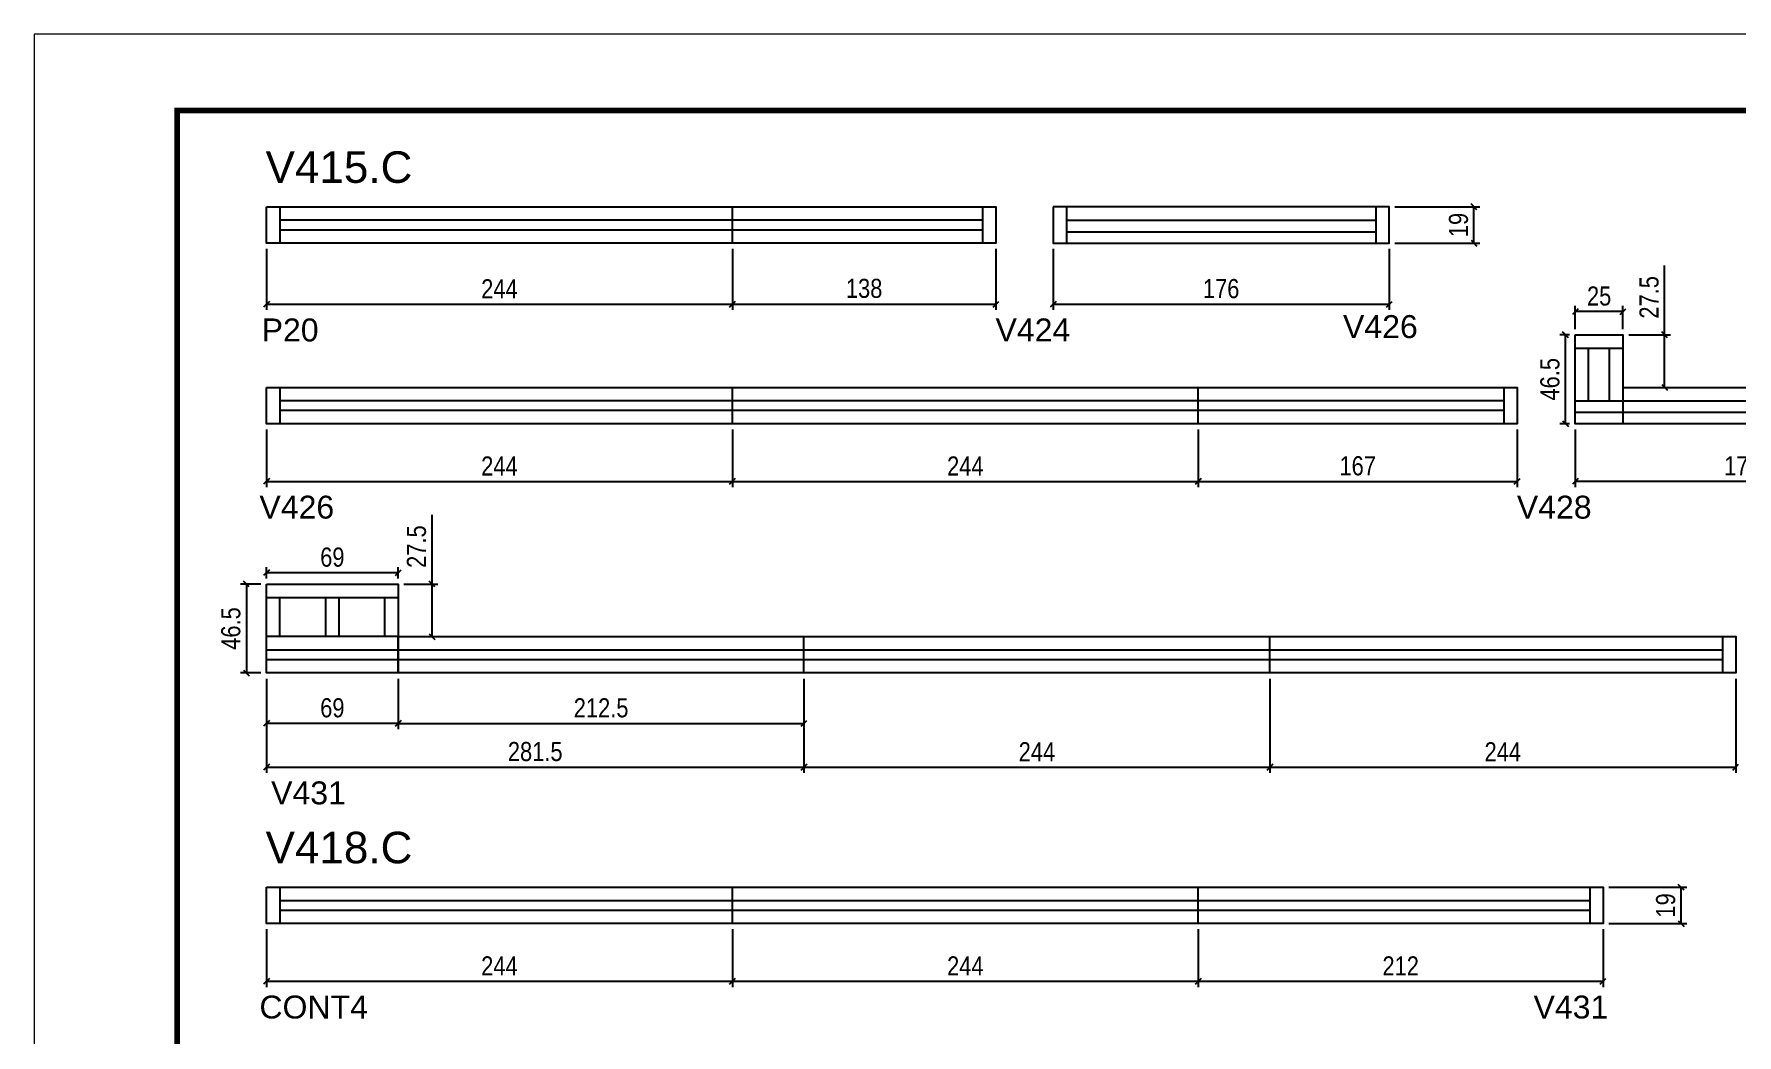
# Model space of a CAD drawing. Extents: x 1959 to 8212, y 239 to 4735.
# Drawn here: x 6727 to 7619, y 3063 to 3587 of the extents above; entities that cross this region are included whole.
import ezdxf

# ---------------------------------------------------------------- set-up
doc = ezdxf.new("R2010")
doc.units = 0
doc.linetypes.add('DASHED', pattern=[0.75, 0.5, -0.25])
for name, color, linetype in [('5', 5, 'Continuous'), ('COTA', 241, 'Continuous'), ('NOMENCLATURA', 7, 'Continuous'), ('Painéis', 200, 'Continuous'), ('SARR_2.2x7', 40, 'Continuous')]:
    doc.layers.add(name, color=color, linetype=linetype)
doc.layers.add('Folhas', color=255, linetype='Continuous', lineweight=9)
doc.layers.add('SARRAFO DE PRESSAO', color=251, linetype='DASHED', lineweight=9)
doc.styles.add('COTA TECNICA', font='techl___.ttf', dxfattribs={"height": 10})
doc.styles.add('COTA TECNICA-50', font='techl___.ttf', dxfattribs={"height": 10})
doc.styles.get("Standard").update_dxf_attribs({"font": 'arial.ttf'})
doc.dimstyles.new('COTA PAINEL-50', dxfattribs={"dimtxt": 10, "dimasz": 3, "dimexe": 3, "dimexo": 3, "dimgap": 3, "dimtad": 1, "dimdec": 1, "dimzin": 12, "dimdsep": 46, "dimtxsty": 'COTA TECNICA-50', "dimblk1": 'OBLIQUE', "dimblk2": 'OBLIQUE', "dimsah": 1, "dimcen": 0.9, "dimclrd": 4, "dimclre": 4, "dimclrt": 240, "dimadec": 1, "dimazin": 3, "dimtfac": 1, "dimtdec": 1, "dimtmove": 0, "dimatfit": 3, "dimfxl": 1, "dimtolj": 1, "dimtzin": 12, "dimarcsym": 0})
doc.dimstyles.new('PAINEL', dxfattribs={"dimtxt": 10, "dimasz": 3, "dimexe": 3, "dimexo": 3, "dimgap": 3, "dimtad": 1, "dimdec": 1, "dimzin": 12, "dimdsep": 46, "dimtxsty": 'COTA TECNICA', "dimblk1": 'OBLIQUE', "dimblk2": 'OBLIQUE', "dimsah": 1, "dimcen": 0.9, "dimclrd": 4, "dimclre": 4, "dimclrt": 240, "dimadec": 1, "dimazin": 3, "dimtfac": 1, "dimtdec": 1, "dimtmove": 0, "dimatfit": 3, "dimfxl": 1, "dimtolj": 1, "dimtzin": 12, "dimarcsym": 0})

# ---------------------------------------------------------------- blocks, each defined once
blk = doc.blocks.new('9999999999')
at = {"layer": 'Folhas'}
blk.add_lwpolyline([(98138.98, 34190.21), (99623.98, 34190.21), (99623.98, 35240.21), (98138.98, 35240.21)], close=True, dxfattribs=at)
at = {"layer": 'Folhas', "color": 30, "const_width": 3}
blk.add_lwpolyline([(98213.98, 34230.21), (99583.98, 34230.21), (99583.98, 35200.21), (98213.98, 35200.21)], close=True, dxfattribs=at)
blk = doc.blocks.new('_Oblique')
at = {"color": 0, "linetype": 'ByBlock', "lineweight": -2}
blk.add_line((-0.5, -0.5), (0.5, 0.5), dxfattribs=at)
blk = doc.blocks.new('*D86')
at = {"layer": 'COTA', "color": 4, "linetype": 'ByBlock', "lineweight": -2, "transparency": 16777216}
for p, q in [((6848.99, 3474.2), (6848.99, 3442.24)), ((7092.99, 3474.2), (7092.99, 3442.24)), ((6848.99, 3445.24), (7092.99, 3445.24))]:
    blk.add_line(p, q, dxfattribs=at)
at = {"layer": 'Defpoints', "color": 0, "linetype": 'ByBlock', "transparency": 16777216}
for p in [(6848.99, 3477.2), (7092.99, 3477.2), (7092.99, 3445.24)]:
    blk.add_point(p, dxfattribs=at)
at = {"layer": 'COTA', "color": 4, "linetype": 'ByBlock', "lineweight": -2, "transparency": 16777216, "xscale": 3, "yscale": 3, "zscale": 3, "rotation": 180}
blk.add_blockref('_Oblique', (6848.99, 3445.24), dxfattribs=at)
at = {"layer": 'COTA', "color": 4, "linetype": 'ByBlock', "lineweight": -2, "transparency": 16777216, "xscale": 3, "yscale": 3, "zscale": 3}
blk.add_blockref('_Oblique', (7092.99, 3445.24), dxfattribs=at)
at = {"layer": 'COTA', "color": 240, "linetype": 'ByBlock', "transparency": 16777216, "insert": (6970.99, 3453.31), "char_height": 10, "attachment_point": 5, "style": 'COTA TECNICA-50'}
blk.add_mtext('\\A1;244', dxfattribs=at)
blk = doc.blocks.new('*D87')
at = {"layer": 'COTA', "color": 4, "linetype": 'ByBlock', "lineweight": -2, "transparency": 16777216}
for p, q in [((7092.99, 3474.2), (7092.99, 3442.24)), ((7230.99, 3474.2), (7230.99, 3442.24)), ((7092.99, 3445.24), (7230.99, 3445.24))]:
    blk.add_line(p, q, dxfattribs=at)
at = {"layer": 'Defpoints', "color": 0, "linetype": 'ByBlock', "transparency": 16777216}
for p in [(7092.99, 3477.2), (7230.99, 3477.2), (7230.99, 3445.24)]:
    blk.add_point(p, dxfattribs=at)
at = {"layer": 'COTA', "color": 4, "linetype": 'ByBlock', "lineweight": -2, "transparency": 16777216, "xscale": 3, "yscale": 3, "zscale": 3, "rotation": 180}
blk.add_blockref('_Oblique', (7092.99, 3445.24), dxfattribs=at)
at = {"layer": 'COTA', "color": 4, "linetype": 'ByBlock', "lineweight": -2, "transparency": 16777216, "xscale": 3, "yscale": 3, "zscale": 3}
blk.add_blockref('_Oblique', (7230.99, 3445.24), dxfattribs=at)
at = {"layer": 'COTA', "color": 240, "linetype": 'ByBlock', "transparency": 16777216, "insert": (7161.99, 3453.48), "char_height": 10, "attachment_point": 5, "style": 'COTA TECNICA-50'}
blk.add_mtext('\\A1;138', dxfattribs=at)
blk = doc.blocks.new('*D88')
at = {"layer": 'COTA', "color": 4, "linetype": 'ByBlock', "lineweight": -2, "transparency": 16777216}
for p, q in [((7260.99, 3474.2), (7260.99, 3442.24)), ((7436.99, 3474.2), (7436.99, 3442.24)), ((7260.99, 3445.24), (7436.99, 3445.24))]:
    blk.add_line(p, q, dxfattribs=at)
at = {"layer": 'Defpoints', "color": 0, "linetype": 'ByBlock', "transparency": 16777216}
for p in [(7260.99, 3477.2), (7436.99, 3477.2), (7436.99, 3445.24)]:
    blk.add_point(p, dxfattribs=at)
at = {"layer": 'COTA', "color": 4, "linetype": 'ByBlock', "lineweight": -2, "transparency": 16777216, "xscale": 3, "yscale": 3, "zscale": 3, "rotation": 180}
blk.add_blockref('_Oblique', (7260.99, 3445.24), dxfattribs=at)
at = {"layer": 'COTA', "color": 4, "linetype": 'ByBlock', "lineweight": -2, "transparency": 16777216, "xscale": 3, "yscale": 3, "zscale": 3}
blk.add_blockref('_Oblique', (7436.99, 3445.24), dxfattribs=at)
at = {"layer": 'COTA', "color": 240, "linetype": 'ByBlock', "transparency": 16777216, "insert": (7348.99, 3453.34), "char_height": 10, "attachment_point": 5, "style": 'COTA TECNICA-50'}
blk.add_mtext('\\A1;176', dxfattribs=at)
blk = doc.blocks.new('*D89')
at = {"layer": 'COTA', "color": 4, "lineweight": -2, "transparency": 16777216}
for p, q in [((7439.99, 3496.2), (7484.39, 3496.2)), ((7481.39, 3477.2), (7481.39, 3496.2)), ((7439.99, 3477.2), (7484.39, 3477.2))]:
    blk.add_line(p, q, dxfattribs=at)
at = {"layer": 'Defpoints', "color": 0, "transparency": 16777216}
for p in [(7436.99, 3496.2), (7481.39, 3496.2), (7436.99, 3477.2)]:
    blk.add_point(p, dxfattribs=at)
at = {"layer": 'COTA', "color": 4, "lineweight": -2, "transparency": 16777216, "xscale": 3, "yscale": 3, "zscale": 3}
for p, rotation in [((7481.39, 3496.2), 90), ((7481.39, 3477.2), 270)]:
    blk.add_blockref('_Oblique', p, dxfattribs=dict(at, rotation=rotation))
at = {"layer": 'COTA', "color": 240, "transparency": 16777216, "insert": (7473.31, 3486.7), "char_height": 10, "attachment_point": 5, "rotation": 90, "style": 'COTA TECNICA'}
blk.add_mtext('\\A1;19', dxfattribs=at)
blk = doc.blocks.new('*D90')
at = {"layer": 'COTA', "color": 4, "linetype": 'ByBlock', "lineweight": -2, "transparency": 16777216}
for p, q in [((6848.99, 3379.7), (6848.99, 3349.49)), ((7092.99, 3379.7), (7092.99, 3349.49)), ((6848.99, 3352.49), (7092.99, 3352.49))]:
    blk.add_line(p, q, dxfattribs=at)
at = {"layer": 'Defpoints', "color": 0, "linetype": 'ByBlock', "transparency": 16777216}
for p in [(6848.99, 3382.7), (7092.99, 3382.7), (7092.99, 3352.49)]:
    blk.add_point(p, dxfattribs=at)
at = {"layer": 'COTA', "color": 4, "linetype": 'ByBlock', "lineweight": -2, "transparency": 16777216, "xscale": 3, "yscale": 3, "zscale": 3, "rotation": 180}
blk.add_blockref('_Oblique', (6848.99, 3352.49), dxfattribs=at)
at = {"layer": 'COTA', "color": 4, "linetype": 'ByBlock', "lineweight": -2, "transparency": 16777216, "xscale": 3, "yscale": 3, "zscale": 3}
blk.add_blockref('_Oblique', (7092.99, 3352.49), dxfattribs=at)
at = {"layer": 'COTA', "color": 240, "linetype": 'ByBlock', "transparency": 16777216, "insert": (6970.99, 3360.56), "char_height": 10, "attachment_point": 5, "style": 'COTA TECNICA-50'}
blk.add_mtext('\\A1;244', dxfattribs=at)
blk = doc.blocks.new('*D91')
at = {"layer": 'COTA', "color": 4, "linetype": 'ByBlock', "lineweight": -2, "transparency": 16777216}
for p, q in [((7092.99, 3379.7), (7092.99, 3349.49)), ((7336.99, 3379.7), (7336.99, 3349.49)), ((7092.99, 3352.49), (7336.99, 3352.49))]:
    blk.add_line(p, q, dxfattribs=at)
at = {"layer": 'Defpoints', "color": 0, "linetype": 'ByBlock', "transparency": 16777216}
for p in [(7092.99, 3382.7), (7336.99, 3382.7), (7336.99, 3352.49)]:
    blk.add_point(p, dxfattribs=at)
at = {"layer": 'COTA', "color": 4, "linetype": 'ByBlock', "lineweight": -2, "transparency": 16777216, "xscale": 3, "yscale": 3, "zscale": 3, "rotation": 180}
blk.add_blockref('_Oblique', (7092.99, 3352.49), dxfattribs=at)
at = {"layer": 'COTA', "color": 4, "linetype": 'ByBlock', "lineweight": -2, "transparency": 16777216, "xscale": 3, "yscale": 3, "zscale": 3}
blk.add_blockref('_Oblique', (7336.99, 3352.49), dxfattribs=at)
at = {"layer": 'COTA', "color": 240, "linetype": 'ByBlock', "transparency": 16777216, "insert": (7214.99, 3360.56), "char_height": 10, "attachment_point": 5, "style": 'COTA TECNICA-50'}
blk.add_mtext('\\A1;244', dxfattribs=at)
blk = doc.blocks.new('*D92')
at = {"layer": 'COTA', "color": 4, "lineweight": -2, "transparency": 16777216}
for p, q in [((7336.99, 3379.7), (7336.99, 3349.49)), ((7503.99, 3379.7), (7503.99, 3349.49)), ((7336.99, 3352.49), (7503.99, 3352.49))]:
    blk.add_line(p, q, dxfattribs=at)
at = {"layer": 'Defpoints', "color": 0, "transparency": 16777216}
for p in [(7336.99, 3382.7), (7503.99, 3382.7), (7503.99, 3352.49)]:
    blk.add_point(p, dxfattribs=at)
at = {"layer": 'COTA', "color": 4, "lineweight": -2, "transparency": 16777216, "xscale": 3, "yscale": 3, "zscale": 3, "rotation": 180}
blk.add_blockref('_Oblique', (7336.99, 3352.49), dxfattribs=at)
at = {"layer": 'COTA', "color": 4, "lineweight": -2, "transparency": 16777216, "xscale": 3, "yscale": 3, "zscale": 3}
blk.add_blockref('_Oblique', (7503.99, 3352.49), dxfattribs=at)
at = {"layer": 'COTA', "color": 240, "transparency": 16777216, "insert": (7420.49, 3360.59), "char_height": 10, "attachment_point": 5, "style": 'COTA TECNICA'}
blk.add_mtext('\\A1;167', dxfattribs=at)
blk = doc.blocks.new('*D93')
at = {"layer": 'COTA', "color": 4, "lineweight": -2, "transparency": 16777216}
for p, q in [((7534.43, 3379.7), (7534.43, 3349.49)), ((7709.43, 3379.7), (7709.43, 3349.49)), ((7709.43, 3352.49), (7534.43, 3352.49))]:
    blk.add_line(p, q, dxfattribs=at)
at = {"layer": 'Defpoints', "color": 0, "transparency": 16777216}
for p in [(7534.43, 3382.7), (7709.43, 3382.7), (7534.43, 3352.49)]:
    blk.add_point(p, dxfattribs=at)
at = {"layer": 'COTA', "color": 4, "lineweight": -2, "transparency": 16777216, "xscale": 3, "yscale": 3, "zscale": 3, "rotation": 180}
blk.add_blockref('_Oblique', (7534.43, 3352.49), dxfattribs=at)
at = {"layer": 'COTA', "color": 4, "lineweight": -2, "transparency": 16777216, "xscale": 3, "yscale": 3, "zscale": 3}
blk.add_blockref('_Oblique', (7709.43, 3352.49), dxfattribs=at)
at = {"layer": 'COTA', "color": 240, "transparency": 16777216, "insert": (7621.93, 3360.6), "char_height": 10, "attachment_point": 5, "style": 'COTA TECNICA'}
blk.add_mtext('\\A1;175', dxfattribs=at)
blk = doc.blocks.new('*D95')
at = {"layer": 'COTA', "color": 4, "lineweight": -2, "transparency": 16777216}
for p, q in [((7534.43, 3432.2), (7534.43, 3444.37)), ((7559.43, 3432.2), (7559.43, 3444.37)), ((7559.43, 3441.37), (7534.43, 3441.37))]:
    blk.add_line(p, q, dxfattribs=at)
at = {"layer": 'Defpoints', "color": 0, "transparency": 16777216}
for p in [(7534.43, 3441.37), (7534.43, 3429.2), (7559.43, 3429.2)]:
    blk.add_point(p, dxfattribs=at)
at = {"layer": 'COTA', "color": 4, "lineweight": -2, "transparency": 16777216, "xscale": 3, "yscale": 3, "zscale": 3, "rotation": 180}
blk.add_blockref('_Oblique', (7534.43, 3441.37), dxfattribs=at)
at = {"layer": 'COTA', "color": 4, "lineweight": -2, "transparency": 16777216, "xscale": 3, "yscale": 3, "zscale": 3}
blk.add_blockref('_Oblique', (7559.43, 3441.37), dxfattribs=at)
at = {"layer": 'COTA', "color": 240, "transparency": 16777216, "insert": (7546.93, 3449.48), "char_height": 10, "attachment_point": 5, "style": 'COTA TECNICA'}
blk.add_mtext('\\A1;25', dxfattribs=at)
blk = doc.blocks.new('*D96')
at = {"layer": 'COTA', "color": 4, "lineweight": -2, "transparency": 16777216}
for p, q in [((7581.23, 3429.2), (7581.23, 3465.47)), ((7562.43, 3429.2), (7584.23, 3429.2)), ((7581.23, 3401.7), (7581.23, 3429.2)), ((7562.43, 3401.7), (7584.23, 3401.7))]:
    blk.add_line(p, q, dxfattribs=at)
at = {"layer": 'Defpoints', "color": 0, "transparency": 16777216}
for p in [(7559.43, 3429.2), (7581.23, 3429.2), (7559.43, 3401.7)]:
    blk.add_point(p, dxfattribs=at)
at = {"layer": 'COTA', "color": 4, "lineweight": -2, "transparency": 16777216, "xscale": 3, "yscale": 3, "zscale": 3}
for p, rotation in [((7581.23, 3429.2), 90), ((7581.23, 3401.7), 270)]:
    blk.add_blockref('_Oblique', p, dxfattribs=dict(at, rotation=rotation))
at = {"layer": 'COTA', "color": 240, "transparency": 16777216, "insert": (7573.13, 3448.83), "char_height": 10, "attachment_point": 5, "rotation": 90, "style": 'COTA TECNICA'}
blk.add_mtext('\\A1;27.5', dxfattribs=at)
blk = doc.blocks.new('*D97')
at = {"layer": 'COTA', "color": 4, "lineweight": -2, "transparency": 16777216}
for p, q in [((7531.43, 3429.2), (7526.31, 3429.2)), ((7529.31, 3382.7), (7529.31, 3429.2)), ((7531.43, 3382.7), (7526.31, 3382.7))]:
    blk.add_line(p, q, dxfattribs=at)
at = {"layer": 'Defpoints', "color": 0, "transparency": 16777216}
for p in [(7529.31, 3429.2), (7534.43, 3429.2), (7534.43, 3382.7)]:
    blk.add_point(p, dxfattribs=at)
at = {"layer": 'COTA', "color": 4, "lineweight": -2, "transparency": 16777216, "xscale": 3, "yscale": 3, "zscale": 3}
for p, rotation in [((7529.31, 3429.2), 90), ((7529.31, 3382.7), 270)]:
    blk.add_blockref('_Oblique', p, dxfattribs=dict(at, rotation=rotation))
at = {"layer": 'COTA', "color": 240, "transparency": 16777216, "insert": (7521.2, 3405.95), "char_height": 10, "attachment_point": 5, "rotation": 90, "style": 'COTA TECNICA'}
blk.add_mtext('\\A1;46.5', dxfattribs=at)
blk = doc.blocks.new('*D98')
at = {"layer": 'COTA', "color": 4, "linetype": 'ByBlock', "lineweight": -2, "transparency": 16777216}
for p, q in [((6917.99, 3249.23), (6917.99, 3222.8)), ((7130.49, 3249.23), (7130.49, 3222.8)), ((6917.99, 3225.8), (7130.49, 3225.8))]:
    blk.add_line(p, q, dxfattribs=at)
at = {"layer": 'Defpoints', "color": 0, "linetype": 'ByBlock', "transparency": 16777216}
for p in [(6917.99, 3252.23), (7130.49, 3252.23), (7130.49, 3225.8)]:
    blk.add_point(p, dxfattribs=at)
at = {"layer": 'COTA', "color": 4, "linetype": 'ByBlock', "lineweight": -2, "transparency": 16777216, "xscale": 3, "yscale": 3, "zscale": 3, "rotation": 180}
blk.add_blockref('_Oblique', (6917.99, 3225.8), dxfattribs=at)
at = {"layer": 'COTA', "color": 4, "linetype": 'ByBlock', "lineweight": -2, "transparency": 16777216, "xscale": 3, "yscale": 3, "zscale": 3}
blk.add_blockref('_Oblique', (7130.49, 3225.8), dxfattribs=at)
at = {"layer": 'COTA', "color": 240, "linetype": 'ByBlock', "transparency": 16777216, "insert": (7024.24, 3233.91), "char_height": 10, "attachment_point": 5, "style": 'COTA TECNICA-50'}
blk.add_mtext('\\A1;212.5', dxfattribs=at)
blk = doc.blocks.new('*D99')
at = {"layer": 'COTA', "color": 4, "linetype": 'ByBlock', "lineweight": -2, "transparency": 16777216}
for p, q in [((7130.49, 3249.23), (7130.49, 3199.91)), ((7374.49, 3249.23), (7374.49, 3199.91)), ((7130.49, 3202.91), (7374.49, 3202.91))]:
    blk.add_line(p, q, dxfattribs=at)
at = {"layer": 'Defpoints', "color": 0, "linetype": 'ByBlock', "transparency": 16777216}
for p in [(7130.49, 3252.23), (7374.49, 3252.23), (7374.49, 3202.91)]:
    blk.add_point(p, dxfattribs=at)
at = {"layer": 'COTA', "color": 4, "linetype": 'ByBlock', "lineweight": -2, "transparency": 16777216, "xscale": 3, "yscale": 3, "zscale": 3, "rotation": 180}
blk.add_blockref('_Oblique', (7130.49, 3202.91), dxfattribs=at)
at = {"layer": 'COTA', "color": 4, "linetype": 'ByBlock', "lineweight": -2, "transparency": 16777216, "xscale": 3, "yscale": 3, "zscale": 3}
blk.add_blockref('_Oblique', (7374.49, 3202.91), dxfattribs=at)
at = {"layer": 'COTA', "color": 240, "linetype": 'ByBlock', "transparency": 16777216, "insert": (7252.49, 3210.99), "char_height": 10, "attachment_point": 5, "style": 'COTA TECNICA-50'}
blk.add_mtext('\\A1;244', dxfattribs=at)
blk = doc.blocks.new('*D100')
at = {"layer": 'COTA', "color": 4, "lineweight": -2, "transparency": 16777216}
for p, q in [((7374.49, 3249.23), (7374.49, 3199.91)), ((7618.49, 3249.23), (7618.49, 3199.91)), ((7374.49, 3202.91), (7618.49, 3202.91))]:
    blk.add_line(p, q, dxfattribs=at)
at = {"layer": 'Defpoints', "color": 0, "transparency": 16777216}
for p in [(7374.49, 3252.23), (7618.49, 3252.23), (7618.49, 3202.91)]:
    blk.add_point(p, dxfattribs=at)
at = {"layer": 'COTA', "color": 4, "lineweight": -2, "transparency": 16777216, "xscale": 3, "yscale": 3, "zscale": 3, "rotation": 180}
blk.add_blockref('_Oblique', (7374.49, 3202.91), dxfattribs=at)
at = {"layer": 'COTA', "color": 4, "lineweight": -2, "transparency": 16777216, "xscale": 3, "yscale": 3, "zscale": 3}
blk.add_blockref('_Oblique', (7618.49, 3202.91), dxfattribs=at)
at = {"layer": 'COTA', "color": 240, "transparency": 16777216, "insert": (7496.49, 3210.99), "char_height": 10, "attachment_point": 5, "style": 'COTA TECNICA'}
blk.add_mtext('\\A1;244', dxfattribs=at)
blk = doc.blocks.new('*D107')
at = {"layer": 'COTA', "color": 4, "linetype": 'ByBlock', "lineweight": -2, "transparency": 16777216}
for p, q in [((6848.99, 3118.03), (6848.99, 3087.82)), ((7092.99, 3118.03), (7092.99, 3087.82)), ((6848.99, 3090.82), (7092.99, 3090.82))]:
    blk.add_line(p, q, dxfattribs=at)
at = {"layer": 'Defpoints', "color": 0, "linetype": 'ByBlock', "transparency": 16777216}
for p in [(6848.99, 3121.03), (7092.99, 3121.03), (7092.99, 3090.82)]:
    blk.add_point(p, dxfattribs=at)
at = {"layer": 'COTA', "color": 4, "linetype": 'ByBlock', "lineweight": -2, "transparency": 16777216, "xscale": 3, "yscale": 3, "zscale": 3, "rotation": 180}
blk.add_blockref('_Oblique', (6848.99, 3090.82), dxfattribs=at)
at = {"layer": 'COTA', "color": 4, "linetype": 'ByBlock', "lineweight": -2, "transparency": 16777216, "xscale": 3, "yscale": 3, "zscale": 3}
blk.add_blockref('_Oblique', (7092.99, 3090.82), dxfattribs=at)
at = {"layer": 'COTA', "color": 240, "linetype": 'ByBlock', "transparency": 16777216, "insert": (6970.99, 3098.89), "char_height": 10, "attachment_point": 5, "style": 'COTA TECNICA-50'}
blk.add_mtext('\\A1;244', dxfattribs=at)
blk = doc.blocks.new('*D108')
at = {"layer": 'COTA', "color": 4, "linetype": 'ByBlock', "lineweight": -2, "transparency": 16777216}
for p, q in [((7092.99, 3118.03), (7092.99, 3087.82)), ((7336.99, 3118.03), (7336.99, 3087.82)), ((7092.99, 3090.82), (7336.99, 3090.82))]:
    blk.add_line(p, q, dxfattribs=at)
at = {"layer": 'Defpoints', "color": 0, "linetype": 'ByBlock', "transparency": 16777216}
for p in [(7092.99, 3121.03), (7336.99, 3121.03), (7336.99, 3090.82)]:
    blk.add_point(p, dxfattribs=at)
at = {"layer": 'COTA', "color": 4, "linetype": 'ByBlock', "lineweight": -2, "transparency": 16777216, "xscale": 3, "yscale": 3, "zscale": 3, "rotation": 180}
blk.add_blockref('_Oblique', (7092.99, 3090.82), dxfattribs=at)
at = {"layer": 'COTA', "color": 4, "linetype": 'ByBlock', "lineweight": -2, "transparency": 16777216, "xscale": 3, "yscale": 3, "zscale": 3}
blk.add_blockref('_Oblique', (7336.99, 3090.82), dxfattribs=at)
at = {"layer": 'COTA', "color": 240, "linetype": 'ByBlock', "transparency": 16777216, "insert": (7214.99, 3098.89), "char_height": 10, "attachment_point": 5, "style": 'COTA TECNICA-50'}
blk.add_mtext('\\A1;244', dxfattribs=at)
blk = doc.blocks.new('*D109')
at = {"layer": 'COTA', "color": 4, "lineweight": -2, "transparency": 16777216}
for p, q in [((7336.99, 3118.03), (7336.99, 3087.82)), ((7548.99, 3118.03), (7548.99, 3087.82)), ((7336.99, 3090.82), (7548.99, 3090.82))]:
    blk.add_line(p, q, dxfattribs=at)
at = {"layer": 'Defpoints', "color": 0, "transparency": 16777216}
for p in [(7336.99, 3121.03), (7548.99, 3121.03), (7548.99, 3090.82)]:
    blk.add_point(p, dxfattribs=at)
at = {"layer": 'COTA', "color": 4, "lineweight": -2, "transparency": 16777216, "xscale": 3, "yscale": 3, "zscale": 3, "rotation": 180}
blk.add_blockref('_Oblique', (7336.99, 3090.82), dxfattribs=at)
at = {"layer": 'COTA', "color": 4, "lineweight": -2, "transparency": 16777216, "xscale": 3, "yscale": 3, "zscale": 3}
blk.add_blockref('_Oblique', (7548.99, 3090.82), dxfattribs=at)
at = {"layer": 'COTA', "color": 240, "transparency": 16777216, "insert": (7442.99, 3098.88), "char_height": 10, "attachment_point": 5, "style": 'COTA TECNICA'}
blk.add_mtext('\\A1;212', dxfattribs=at)
blk = doc.blocks.new('*D110')
at = {"layer": 'COTA', "color": 4, "lineweight": -2, "transparency": 16777216}
for p, q in [((7551.99, 3140.03), (7592.89, 3140.03)), ((7589.89, 3121.03), (7589.89, 3140.03)), ((7551.99, 3121.03), (7592.89, 3121.03))]:
    blk.add_line(p, q, dxfattribs=at)
at = {"layer": 'Defpoints', "color": 0, "transparency": 16777216}
for p in [(7548.99, 3140.03), (7589.89, 3140.03), (7548.99, 3121.03)]:
    blk.add_point(p, dxfattribs=at)
at = {"layer": 'COTA', "color": 4, "lineweight": -2, "transparency": 16777216, "xscale": 3, "yscale": 3, "zscale": 3}
for p, rotation in [((7589.89, 3140.03), 90), ((7589.89, 3121.03), 270)]:
    blk.add_blockref('_Oblique', p, dxfattribs=dict(at, rotation=rotation))
at = {"layer": 'COTA', "color": 240, "transparency": 16777216, "insert": (7581.8, 3130.53), "char_height": 10, "attachment_point": 5, "rotation": 90, "style": 'COTA TECNICA'}
blk.add_mtext('\\A1;19', dxfattribs=at)
blk = doc.blocks.new('*D151')
at = {"layer": 'COTA', "color": 4, "lineweight": -2, "transparency": 16777216}
for p, q in [((6848.99, 3249.23), (6848.99, 3222.8)), ((6917.99, 3249.23), (6917.99, 3222.8)), ((6917.99, 3225.8), (6848.99, 3225.8))]:
    blk.add_line(p, q, dxfattribs=at)
at = {"layer": 'Defpoints', "color": 0, "transparency": 16777216}
for p in [(6848.99, 3252.23), (6917.99, 3252.23), (6848.99, 3225.8)]:
    blk.add_point(p, dxfattribs=at)
at = {"layer": 'COTA', "color": 4, "lineweight": -2, "transparency": 16777216, "xscale": 3, "yscale": 3, "zscale": 3, "rotation": 180}
blk.add_blockref('_Oblique', (6848.99, 3225.8), dxfattribs=at)
at = {"layer": 'COTA', "color": 4, "lineweight": -2, "transparency": 16777216, "xscale": 3, "yscale": 3, "zscale": 3}
blk.add_blockref('_Oblique', (6917.99, 3225.8), dxfattribs=at)
at = {"layer": 'COTA', "color": 240, "transparency": 16777216, "insert": (6883.49, 3233.93), "char_height": 10, "attachment_point": 5, "style": 'COTA TECNICA'}
blk.add_mtext('\\A1;69', dxfattribs=at)
blk = doc.blocks.new('*D152')
at = {"layer": 'COTA', "color": 4, "lineweight": -2, "transparency": 16777216}
for p, q in [((6848.99, 3249.23), (6848.99, 3199.91)), ((7130.49, 3249.23), (7130.49, 3199.91)), ((6848.99, 3202.91), (7130.49, 3202.91))]:
    blk.add_line(p, q, dxfattribs=at)
at = {"layer": 'Defpoints', "color": 0, "transparency": 16777216}
for p in [(6848.99, 3252.23), (7130.49, 3252.23), (7130.49, 3202.91)]:
    blk.add_point(p, dxfattribs=at)
at = {"layer": 'COTA', "color": 4, "lineweight": -2, "transparency": 16777216, "xscale": 3, "yscale": 3, "zscale": 3, "rotation": 180}
blk.add_blockref('_Oblique', (6848.99, 3202.91), dxfattribs=at)
at = {"layer": 'COTA', "color": 4, "lineweight": -2, "transparency": 16777216, "xscale": 3, "yscale": 3, "zscale": 3}
blk.add_blockref('_Oblique', (7130.49, 3202.91), dxfattribs=at)
at = {"layer": 'COTA', "color": 240, "transparency": 16777216, "insert": (6989.74, 3211.04), "char_height": 10, "attachment_point": 5, "style": 'COTA TECNICA'}
blk.add_mtext('\\A1;281.5', dxfattribs=at)
blk = doc.blocks.new('*D153')
at = {"layer": 'COTA', "color": 4, "lineweight": -2, "transparency": 16777216}
for p, q in [((6845.99, 3298.73), (6835.47, 3298.73)), ((6838.47, 3298.73), (6838.47, 3252.23)), ((6845.99, 3252.23), (6835.47, 3252.23))]:
    blk.add_line(p, q, dxfattribs=at)
at = {"layer": 'Defpoints', "color": 0, "transparency": 16777216}
for p in [(6848.99, 3298.73), (6838.47, 3252.23), (6848.99, 3252.23)]:
    blk.add_point(p, dxfattribs=at)
at = {"layer": 'COTA', "color": 4, "lineweight": -2, "transparency": 16777216, "xscale": 3, "yscale": 3, "zscale": 3}
for p, rotation in [((6838.47, 3298.73), 90), ((6838.47, 3252.23), 270)]:
    blk.add_blockref('_Oblique', p, dxfattribs=dict(at, rotation=rotation))
at = {"layer": 'COTA', "color": 240, "transparency": 16777216, "insert": (6830.36, 3275.48), "char_height": 10, "attachment_point": 5, "rotation": 90, "style": 'COTA TECNICA'}
blk.add_mtext('\\A1;46.5', dxfattribs=at)
blk = doc.blocks.new('*D154')
at = {"layer": 'COTA', "color": 4, "lineweight": -2, "transparency": 16777216}
for p, q in [((6848.99, 3301.73), (6848.99, 3307.66)), ((6917.99, 3304.66), (6848.99, 3304.66)), ((6917.99, 3301.73), (6917.99, 3307.66))]:
    blk.add_line(p, q, dxfattribs=at)
at = {"layer": 'Defpoints', "color": 0, "transparency": 16777216}
for p in [(6848.99, 3304.66), (6848.99, 3298.73), (6917.99, 3298.73)]:
    blk.add_point(p, dxfattribs=at)
at = {"layer": 'COTA', "color": 4, "lineweight": -2, "transparency": 16777216, "xscale": 3, "yscale": 3, "zscale": 3, "rotation": 180}
blk.add_blockref('_Oblique', (6848.99, 3304.66), dxfattribs=at)
at = {"layer": 'COTA', "color": 4, "lineweight": -2, "transparency": 16777216, "xscale": 3, "yscale": 3, "zscale": 3}
blk.add_blockref('_Oblique', (6917.99, 3304.66), dxfattribs=at)
at = {"layer": 'COTA', "color": 240, "transparency": 16777216, "insert": (6883.49, 3312.79), "char_height": 10, "attachment_point": 5, "style": 'COTA TECNICA'}
blk.add_mtext('\\A1;69', dxfattribs=at)
blk = doc.blocks.new('*D155')
at = {"layer": 'COTA', "color": 4, "lineweight": -2, "transparency": 16777216}
for p, q in [((6935.7, 3298.73), (6935.7, 3335)), ((6920.99, 3298.73), (6938.7, 3298.73)), ((6935.7, 3271.23), (6935.7, 3298.73)), ((6920.99, 3271.23), (6938.7, 3271.23))]:
    blk.add_line(p, q, dxfattribs=at)
at = {"layer": 'Defpoints', "color": 0, "transparency": 16777216}
for p in [(6917.99, 3298.73), (6935.7, 3298.73), (6917.99, 3271.23)]:
    blk.add_point(p, dxfattribs=at)
at = {"layer": 'COTA', "color": 4, "lineweight": -2, "transparency": 16777216, "xscale": 3, "yscale": 3, "zscale": 3}
for p, rotation in [((6935.7, 3298.73), 90), ((6935.7, 3271.23), 270)]:
    blk.add_blockref('_Oblique', p, dxfattribs=dict(at, rotation=rotation))
at = {"layer": 'COTA', "color": 240, "transparency": 16777216, "insert": (6927.59, 3318.36), "char_height": 10, "attachment_point": 5, "rotation": 90, "style": 'COTA TECNICA'}
blk.add_mtext('\\A1;27.5', dxfattribs=at)

msp = doc.modelspace()

# ---------------------------------------------------------------- linework, layer by layer
at = {"layer": 'COTA'}
msp.add_line((6917.99, 3271.23), (6848.99, 3271.23), dxfattribs=at)
at = {"layer": 'Painéis', "linetype": 'ByBlock'}
for p, q in [((7092.99, 3477.2), (7092.99, 3496.2)), ((7092.99, 3382.7), (7092.99, 3401.7)), ((7336.99, 3382.7), (7336.99, 3401.7)), ((7559.43, 3401.7), (7559.43, 3382.7)), ((7130.49, 3252.23), (7130.49, 3271.23)), ((7374.49, 3252.23), (7374.49, 3271.23)), ((7092.99, 3121.03), (7092.99, 3140.03)), ((7336.99, 3121.03), (7336.99, 3140.03))]:
    msp.add_line(p, q, dxfattribs=at)
for points in [[(6848.99, 3496.2), (7230.99, 3496.2), (7230.99, 3477.2), (6848.99, 3477.2)], [(7260.99, 3496.2), (7260.99, 3477.2), (7436.99, 3477.2), (7436.99, 3496.2)], [(6848.99, 3401.7), (7503.99, 3401.7), (7503.99, 3382.7), (6848.99, 3382.7)], [(6848.99, 3298.73), (6917.99, 3298.73), (6917.99, 3252.23), (6848.99, 3252.23)], [(6917.99, 3271.23), (7618.49, 3271.23), (7618.49, 3252.23), (6917.99, 3252.23)], [(6848.99, 3140.03), (7548.99, 3140.03), (7548.99, 3121.03), (6848.99, 3121.03)]]:
    msp.add_lwpolyline(points, close=True, dxfattribs=at)
msp.add_lwpolyline([(7534.43, 3429.2), (7559.43, 3429.2), (7559.43, 3401.7), (7709.43, 3401.7), (7709.43, 3382.7), (7534.43, 3382.7), (7534.43, 3429.2)], dxfattribs=at)
at = {"layer": 'SARR_2.2x7', "linetype": 'Continuous'}
for p, q in [((6855.99, 3496.2), (6855.99, 3477.2)), ((7223.99, 3496.2), (7223.99, 3477.2)), ((7267.99, 3496.2), (7267.99, 3477.2)), ((7429.99, 3496.2), (7429.99, 3477.2)), ((7092.99, 3489.2), (6855.99, 3489.2)), ((7223.99, 3489.2), (7092.99, 3489.2)), ((7267.99, 3489.2), (7429.99, 3489.2)), ((6855.99, 3484.2), (7092.99, 3484.2)), ((7092.99, 3484.2), (7223.99, 3484.2)), ((7267.99, 3483.2), (7429.99, 3483.2)), ((7534.43, 3422.2), (7559.43, 3422.2)), ((7541.43, 3394.7), (7541.43, 3422.2)), ((7552.43, 3394.7), (7552.43, 3422.2)), ((6855.99, 3401.7), (6855.99, 3382.7)), ((7496.99, 3401.7), (7496.99, 3382.7)), ((7092.99, 3394.7), (6855.99, 3394.7)), ((6855.99, 3389.7), (7092.99, 3389.7)), ((7336.99, 3394.7), (7092.99, 3394.7)), ((7092.99, 3389.7), (7336.99, 3389.7)), ((7496.99, 3394.7), (7336.99, 3394.7)), ((7336.99, 3389.7), (7496.99, 3389.7)), ((7534.43, 3394.7), (7702.43, 3394.7)), ((7534.43, 3388.7), (7702.43, 3388.7)), ((6848.99, 3291.73), (6917.99, 3291.73)), ((6855.99, 3271.23), (6855.99, 3291.73)), ((6880.03, 3271.23), (6880.03, 3291.73)), ((6887.03, 3271.23), (6887.03, 3291.73)), ((6910.99, 3271.23), (6910.99, 3291.73)), ((7130.49, 3264.23), (6848.99, 3264.23)), ((7374.49, 3264.23), (7130.49, 3264.23)), ((7611.49, 3264.23), (7374.49, 3264.23)), ((7611.49, 3271.23), (7611.49, 3252.23)), ((6848.99, 3259.23), (7130.49, 3259.23)), ((7130.49, 3259.23), (7374.49, 3259.23)), ((7374.49, 3259.23), (7611.49, 3259.23)), ((6855.99, 3140.03), (6855.99, 3121.03)), ((7541.99, 3140.03), (7541.99, 3121.03)), ((7092.99, 3133.03), (6855.99, 3133.03)), ((7336.99, 3133.03), (7092.99, 3133.03)), ((7541.99, 3133.03), (7336.99, 3133.03)), ((6855.99, 3128.03), (7092.99, 3128.03)), ((7092.99, 3128.03), (7336.99, 3128.03)), ((7336.99, 3128.03), (7541.99, 3128.03))]:
    msp.add_line(p, q, dxfattribs=at)

# ---------------------------------------------------------------- block references
at = {"layer": 'SARRAFO DE PRESSAO', "color": 6, "linetype": 'ByBlock'}
msp.add_blockref('9999999999', (-91411.71, -31653.56), dxfattribs=at)

# ---------------------------------------------------------------- texts
at = {"layer": '5', "linetype": 'Continuous'}
for s, p in [('P20', (6846.47, 3425.77)), ('V424', (7230.81, 3425.77)), ('V426', (7412.8, 3427.52)), ('V426', (6845.3, 3333.02)), ('V428', (7503.85, 3333.02)), ('V431', (6851.42, 3183.45)), ('CONT4', (6845.3, 3071.35)), ('V431', (7512.58, 3071.35))]:
    msp.add_text(s, height=12, rotation=359.99996, dxfattribs=at).set_placement(p)
at = {"layer": 'NOMENCLATURA', "linetype": 'Continuous'}
for s, p in [('V415.C', (6848.52, 3508.76)), ('V418.C', (6848.52, 3152.6))]:
    msp.add_text(s, height=16.5, dxfattribs=at).set_placement(p)

# ---------------------------------------------------------------- dimensions: what is measured, and where the dimension line sits
at = {"layer": 'COTA'}
for base, p1, p2, picture, middle in [((7481.39, 3496.2), (7436.99, 3477.2), (7436.99, 3496.2), '*D89', (7473.31, 3486.7)), ((7581.23, 3429.2), (7559.43, 3401.7), (7559.43, 3429.2), '*D96', (7573.13, 3448.83)), ((7529.31, 3429.2), (7534.43, 3382.7), (7534.43, 3429.2), '*D97', (7521.2, 3405.95)), ((6935.7, 3298.73), (6917.99, 3271.23), (6917.99, 3298.73), '*D155', (6927.59, 3318.36)), ((6838.47, 3252.23), (6848.99, 3298.73), (6848.99, 3252.23), '*D153', (6830.36, 3275.48)), ((7589.89, 3140.03), (7548.99, 3121.03), (7548.99, 3140.03), '*D110', (7581.8, 3130.53))]:
    dim = msp.add_linear_dim(base=base, p1=p1, p2=p2, angle=90, dimstyle='PAINEL', dxfattribs=at)
    dim.commit()
    dim.dimension.update_dxf_attribs({"geometry": picture, "text_midpoint": middle})
at = {"layer": 'COTA', "color": 1, "linetype": 'ByBlock'}
for base, p1, p2, picture, middle in [((7092.99, 3445.24), (6848.99, 3477.2), (7092.99, 3477.2), '*D86', (6970.99, 3453.31)), ((7230.99, 3445.24), (7092.99, 3477.2), (7230.99, 3477.2), '*D87', (7161.99, 3453.48)), ((7436.99, 3445.24), (7260.99, 3477.2), (7436.99, 3477.2), '*D88', (7348.99, 3453.34)), ((7092.99, 3352.49), (6848.99, 3382.7), (7092.99, 3382.7), '*D90', (6970.99, 3360.56)), ((7336.99, 3352.49), (7092.99, 3382.7), (7336.99, 3382.7), '*D91', (7214.99, 3360.56)), ((7130.49, 3225.8), (6917.99, 3252.23), (7130.49, 3252.23), '*D98', (7024.24, 3233.91)), ((7374.49, 3202.91), (7130.49, 3252.23), (7374.49, 3252.23), '*D99', (7252.49, 3210.99)), ((7092.99, 3090.82), (6848.99, 3121.03), (7092.99, 3121.03), '*D107', (6970.99, 3098.89)), ((7336.99, 3090.82), (7092.99, 3121.03), (7336.99, 3121.03), '*D108', (7214.99, 3098.89))]:
    dim = msp.add_linear_dim(base=base, p1=p1, p2=p2, dimstyle='COTA PAINEL-50', override={"dimarcsym": 1}, dxfattribs=at)
    dim.commit()
    dim.dimension.update_dxf_attribs({"geometry": picture, "text_midpoint": middle})
at = {"layer": 'COTA'}
for base, p1, p2, picture, middle in [((7534.43, 3441.37), (7559.43, 3429.2), (7534.43, 3429.2), '*D95', (7546.93, 3449.48)), ((7503.99, 3352.49), (7336.99, 3382.7), (7503.99, 3382.7), '*D92', (7420.49, 3360.59)), ((7534.43, 3352.49), (7709.43, 3382.7), (7534.43, 3382.7), '*D93', (7621.93, 3360.6)), ((6848.99, 3304.66), (6917.99, 3298.73), (6848.99, 3298.73), '*D154', (6883.49, 3312.79)), ((6848.99, 3225.8), (6917.99, 3252.23), (6848.99, 3252.23), '*D151', (6883.49, 3233.93)), ((7130.49, 3202.91), (6848.99, 3252.23), (7130.49, 3252.23), '*D152', (6989.74, 3211.04)), ((7618.49, 3202.91), (7374.49, 3252.23), (7618.49, 3252.23), '*D100', (7496.49, 3210.99)), ((7548.99, 3090.82), (7336.99, 3121.03), (7548.99, 3121.03), '*D109', (7442.99, 3098.88))]:
    dim = msp.add_linear_dim(base=base, p1=p1, p2=p2, dimstyle='PAINEL', dxfattribs=at)
    dim.commit()
    dim.dimension.update_dxf_attribs({"geometry": picture, "text_midpoint": middle})

doc.saveas('drawing.dxf')
